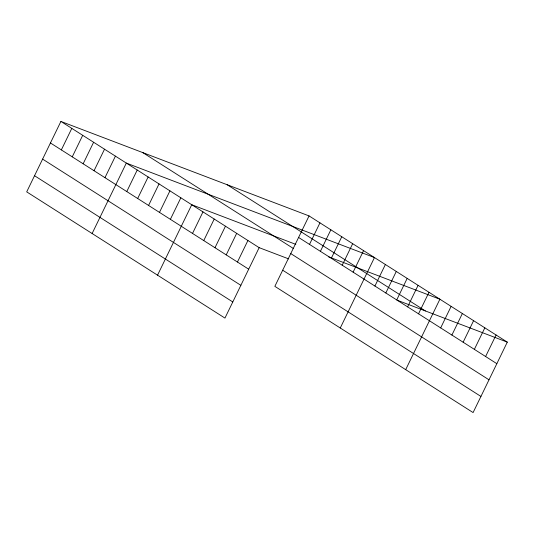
<?xml version="1.0" encoding="UTF-8"?>
<svg xmlns="http://www.w3.org/2000/svg" width="534" height="534" viewBox="0 0 534 534"><rect width="100%" height="100%" fill="white"/><g stroke="black" fill="none" stroke-linecap="round" stroke-linejoin="round"><path stroke-width="0.8" d="M60.903 121.432L26.7 191.866L224.947 318.09L259.15 247.649L60.903 121.432L309.053 215.91L507.3 342.134L473.097 412.568L274.85 286.351L309.053 215.91M61.35 149.907L71.803 128.374M72.25 156.849L82.71 135.316M83.157 163.791L93.61 142.258M94.057 170.733L104.517 149.2M104.964 177.675L115.417 156.142M92.122 233.518L126.324 163.084L374.474 257.568L340.271 328.003M126.772 191.559L137.225 170.026M137.672 198.501L148.132 176.968M148.579 205.443L159.032 183.91M159.479 212.385L169.939 190.852M170.386 219.327L180.839 197.794M157.543 275.17L191.746 204.736L295.836 244.372M192.52 233.425L202.98 211.891M203.754 240.574L214.214 219.04M214.988 247.729L225.448 226.196M226.222 254.885L236.682 233.345M237.456 262.034L247.916 240.5M309.5 244.392L319.959 222.858M320.407 251.334L330.86 229.8M331.307 258.276L341.767 236.742M342.214 265.218L352.667 243.684M353.114 272.16L363.574 250.626M374.921 286.044L385.381 264.51M385.828 292.986L396.281 271.452M396.729 299.928L407.188 278.394M407.636 306.87L418.089 285.336M418.536 313.812L428.996 292.278M405.693 369.655L439.896 299.22L328.403 256.767M440.67 327.909L451.13 306.369M451.904 335.058L462.364 313.525M463.138 342.214L473.598 320.68M474.372 349.363L484.832 327.829M485.606 356.518L496.066 334.985M259.15 247.649L288.72 258.91M397.283 300.248L507.3 342.134M227.164 184.731L425.411 310.955M298.599 237.45L496.84 363.674M142.792 152.611L293.293 248.43M290.763 253.583L489.004 379.808M282.686 270.211L480.934 396.435M50.443 142.965L248.69 269.189M42.607 159.099L240.854 285.323M34.536 175.726L232.784 301.95"/></g></svg>
